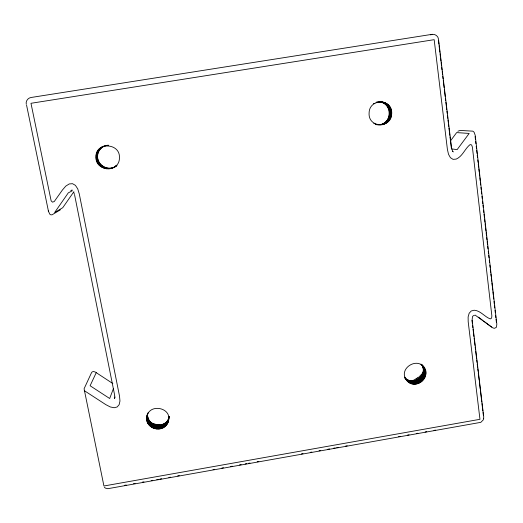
<?xml version="1.0" encoding="UTF-8"?>
<svg xmlns="http://www.w3.org/2000/svg" width="523" height="523" viewBox="0 0 523 523"><rect width="100%" height="100%" fill="white"/><g stroke="black" fill="none" stroke-linecap="round" stroke-linejoin="round"><path stroke-width="0.78" d="M104.404 487.181L105.26 488.057L107.856 488.691L480.814 422.342L483.298 419.851L483.755 417.047L472.125 319.899L472.498 316.611L473.295 315.722L474.446 315.428M377.717 124.84C393.499 125.435 392.701 99.547 376.691 102.083M391.694 113.707C392.773 98.448 369.264 98.063 369.094 113.046C368.074 128.246 391.466 128.625 391.694 113.707L389.4 113.739M95.971 156.965C95.421 141.694 120.283 142.759 119.427 157.632C119.917 172.838 95.179 171.779 95.971 156.965L97.566 156.423C97.389 150.546 102.541 145.257 108.411 145.231L106.967 145.616M404.58 377.456C412.412 386.955 428.775 374.736 421.63 364.596C434.92 374.978 414.523 393.087 405.809 379.155C398.827 367.806 418.158 356.49 424.545 368.257M146.924 416.583C149.29 402.86 172.498 407.639 168.419 421.276C164.235 435.698 141.19 427.821 147.604 413.686M169.177 416.831C167.027 429.233 146.224 426.696 147.623 413.994M167.981 422.525L169.021 416.511M168.419 421.276L169.151 416.406M167.38 423.708L167.988 419.858M167.7 423.127L168.301 419.283M166.621 424.807L167.242 420.95M167.02 424.271L167.635 420.414M165.732 425.814L166.36 421.943M166.196 425.323L166.817 421.46M165.235 426.271L165.876 422.401M164.712 426.703L165.353 422.826M164.163 427.101L164.81 423.218M163.588 427.468L164.242 423.578M162.986 427.801L163.653 423.905M162.47 428.043L163.143 424.146M161.731 428.35L162.411 424.447M161.077 428.566L161.764 424.663M160.411 428.749L161.11 424.839M159.737 428.886L160.437 424.977M159.051 428.984L159.763 425.075M158.358 429.043L159.084 425.134M157.671 429.063L158.397 425.147M156.861 429.03L157.6 425.114M156.285 428.971L157.037 425.062M155.606 428.867L156.364 424.957M154.932 428.716L155.697 424.807M154.265 428.533L155.043 424.624M153.618 428.304L154.396 424.401M152.984 428.043L153.775 424.14M152.37 427.742L153.167 423.846M151.775 427.402L152.579 423.512M151.206 427.036L152.016 423.146M150.663 426.631L151.48 422.741M150.14 426.193L150.97 422.309M149.656 425.722L150.487 421.852M149.199 425.232L150.042 421.361M148.78 424.709L149.624 420.845M148.048 423.597L148.898 419.747M148.395 424.166L149.245 420.309M147.787 423.107L148.643 419.263M147.466 422.407L148.323 418.57M147.041 421.152L147.911 417.328M147.231 421.786L148.094 417.955M146.793 419.858L147.663 416.053M146.898 420.512L147.767 416.694M146.747 417.779L147.623 413.811M146.715 418.544L147.584 414.752M147.519 414.693L148.146 412.595M146.734 419.204L147.604 415.406M483.618 418.727L483.736 418.322M115.112 396.996L114.563 398.513L114.72 395.846M113.399 388.648L109.68 398.506L90.106 385.752L96.232 372.664L112.837 383.549M73.893 191.68L62.74 207.716L54.614 212.56L68.291 192.863L72.364 190.758M450.46 140.942L456.651 132.594L469.17 133.43L457.122 149.643L451.565 148.878M423.434 372.356L419.054 376.939L412.255 381.025M97.566 156.423C97.173 165.719 109.366 171.923 116.511 165.811L115.178 166.471M457.867 131.247L460.155 130.43L472.857 131.162L474.113 132.241L475.211 135.307L496.83 324.123L496.471 327.182L494.653 328.287L493.078 328.013L475.041 315.049M60.374 209.821L52.117 214.77L50.921 214.861L49.862 214.26L48.26 210.906M70.795 190.64L72.128 189.96M112.027 168.236L113.399 167.55M114.596 166.902L115.936 166.236M112.811 167.916L115.335 166.628M110.628 168.648L112.72 167.772M109.908 168.785L111.314 168.092M115.727 166.007L117.054 165.353M109.183 168.877L110.601 168.184M108.457 168.929L109.876 168.236M107.718 168.929L109.15 168.236M106.862 168.877L108.307 168.184M106.254 168.798L107.705 168.105M105.528 168.661L106.986 167.975M104.809 168.484L106.28 167.798M104.103 168.262L105.581 167.576M103.41 167.994L104.901 167.314M102.73 167.687L104.234 167.007M102.077 167.34L103.587 166.667M101.442 166.948L102.959 166.281M100.834 166.523L102.358 165.856M100.253 166.059L101.782 165.399M99.697 165.562L101.24 164.908M99.174 165.026L100.723 164.385M98.684 164.464L100.239 163.83M98.232 163.876L99.795 163.248M97.821 163.261L99.383 162.64M97.441 162.62L99.01 162.006M97.16 162.071L98.736 161.463M430.553 34.891C433.783 33.093 438.209 35.518 438.509 39.199L451.578 148.31L452.761 151.572M96.807 161.28L98.389 160.685M96.559 160.581L98.141 159.999M96.35 159.875L97.938 159.299M96.186 159.155L97.775 158.587M96.069 158.43L97.657 157.868M95.997 157.698L97.592 157.148M96.003 156.109L97.592 155.579M96.062 155.501L97.651 154.985M96.173 154.782L97.762 154.272M96.33 154.069L97.919 153.572M96.539 153.37L98.121 152.879M96.788 152.69L98.37 152.206M97.075 152.023L98.657 151.546M97.409 151.376L98.984 150.912M97.781 150.755L99.357 150.297M98.2 150.16L99.762 149.709M98.651 149.591L100.207 149.153M99.135 149.055L100.691 148.624M99.658 148.552L101.207 148.12M100.213 148.081L101.75 147.663M100.795 147.649L102.325 147.231M101.403 147.251L102.926 146.839M102.037 146.898L104.097 146.231M106.228 145.662L107.686 145.276M103.377 146.309L106.967 145.368M124.67 485.298L126.272 485.011M133.502 483.729L135.111 483.442M142.341 482.16L143.949 481.873M151.18 480.591L152.781 480.304M156.802 479.591L158.41 479.31M160.012 479.022L161.62 478.741M168.851 477.453L170.459 477.172M177.689 475.884L179.297 475.603M213.038 469.615L214.639 469.327M221.87 468.046L223.478 467.758M230.708 466.477L232.317 466.189M239.547 464.908L241.155 464.627M245.169 463.914L246.778 463.626M248.386 463.339L249.987 463.058M257.218 461.77L258.826 461.489M301.405 453.931L303.013 453.644M310.244 452.362L311.845 452.075M319.076 450.793L320.684 450.506M327.914 449.224L329.523 448.943M333.537 448.231L335.145 447.943M336.753 447.655L338.361 447.374M345.585 446.086L347.194 445.805M398.611 436.679L400.219 436.391M407.45 435.11L409.051 434.829M416.282 433.541L417.89 433.26M425.121 431.972L426.729 431.691M433.959 430.403L435.561 430.122M432.011 34.341L31.027 97.494C27.915 97.958 25.555 101.129 26.261 104.247M376.024 102.345L381.666 101.795M380.195 102.077L382.372 101.887M380.77 102.188L382.954 101.998M381.561 102.39L383.758 102.201M382.221 102.613L384.431 102.43M373.415 103.495L374.801 103.384M382.875 102.874L385.085 102.698M383.503 103.181L385.726 103.005M384.111 103.528L386.34 103.358M384.699 103.914L386.935 103.75M385.255 104.339L387.504 104.175M385.876 104.875L388.125 104.724M386.294 105.286L388.55 105.143M386.765 105.809L389.027 105.672M387.203 106.365L389.472 106.234M387.602 106.947L389.877 106.823M387.968 107.555L390.243 107.437M388.295 108.189L390.576 108.078M388.576 108.836L390.864 108.738M388.824 109.503L391.112 109.412M389.027 110.19L391.315 110.105M389.19 110.889L391.479 110.811M389.308 111.595L391.603 111.53M389.38 112.308L391.675 112.249M389.413 113.02L391.707 112.981M389.341 114.459L391.635 114.432M389.243 115.171L391.531 115.158M389.125 115.76L391.413 115.753M388.909 116.577L391.197 116.577M388.681 117.257L390.962 117.27M388.412 117.923L390.688 117.943M388.099 118.577L390.374 118.603M387.752 119.205L390.021 119.244M387.366 119.813L389.628 119.859M386.942 120.395L389.204 120.447M386.412 121.035L388.661 121.101M386 121.473L388.243 121.539M385.484 121.964L387.72 122.036M384.935 122.421L387.164 122.506M384.359 122.846L386.582 122.931M383.764 123.232L385.981 123.323M383.143 123.578L385.353 123.676M382.509 123.886L384.706 123.99M373.716 123.65L375.102 123.716M381.849 124.154L384.039 124.258M381.182 124.376L383.366 124.487M375.664 124.441L377.063 124.507M379.809 124.696L382.673 124.67M381.274 124.899L375.756 124.605L376.325 124.709M159.659 425.114L151.762 423.48M96.618 372.598L93.728 371.513L92.244 371.84L91.551 372.644L84.085 388.772L103.927 485.991L479.964 419.309L468.19 321.73L468.118 316.951L469.144 313.284L471.203 310.989L474.158 310.224C480.663 310.629 484.566 316.873 490.306 318.899L491.613 318.108L491.868 315.905L472.393 147.126L471.609 144.936L470.118 144.57C464.836 148.689 462.678 156.299 456.167 159.11L453.049 159.352L450.44 157.711L448.512 154.298L447.394 149.336L434.162 39.676L30.981 103.293L51.136 200.819L52.496 202.159L54.255 201.532L62.42 190.006L65.8 186.096L69.245 183.939L72.527 183.691L75.417 185.358L77.718 188.829L79.267 193.863L119.538 396.251L119.963 401.023L119.159 404.671L117.178 406.966L114.158 407.744L110.301 406.959L105.862 404.665L84.229 390.603M452.487 151.304L453.441 151.905M478.486 317.134L482.232 319.998M483.474 320.952L491.587 327.156M421.878 364.825L423.421 366.682M420.982 364.126L422.002 365.355M422.264 365.701L425.107 369.415M422.747 366.885L425.336 370.023M422.924 367.492L425.519 370.644M423.068 368.12L425.663 371.271M423.172 368.754L425.761 371.912M423.231 369.395L425.827 372.566M423.251 370.042L425.84 373.213M423.225 370.689L425.82 373.873M423.159 371.33L425.755 374.527M423.055 371.977L425.644 375.174M422.937 372.507L425.526 375.71M422.721 373.239L425.31 376.455M422.492 373.86L425.081 377.076M422.231 374.461L424.807 377.691M421.93 375.05L424.506 378.286M421.388 374.775L422.394 376.05M421.59 375.625L424.16 378.868M421.218 376.174L423.78 379.423M420.812 376.704L423.369 379.96M420.296 377.286L422.852 380.548M419.904 377.684L422.453 380.947M419.407 378.129L421.95 381.404M418.884 378.547L421.42 381.829M417.799 377.913L418.792 379.201M418.335 378.94L420.865 382.221M417.766 379.293L420.289 382.581M416.485 378.815L419.688 382.901M416.57 379.894L419.073 383.189M415.948 380.143L418.446 383.444M415.314 380.352L417.805 383.653M414.667 380.522L417.151 383.823M414.013 380.652L416.491 383.96M413.353 380.744L415.824 384.052M412.693 380.796L415.151 384.104M412.032 380.809L414.484 384.117M411.372 380.777L413.817 384.085M410.725 380.705L413.157 384.013M410.182 380.62L412.614 383.921M409.444 380.45L411.863 383.751M408.823 380.26L411.228 383.562M408.215 380.031L410.614 383.326M407.626 379.763L410.019 383.058M407.051 379.463L409.444 382.758M406.508 379.129L408.888 382.418M405.985 378.757L408.358 382.038M404.567 377.292L407.777 381.561M404.403 377.207L406.94 380.724M73.815 192.418L74.423 194.373M26.562 105.097L48.43 211.161M74.632 195.072L114.7 395.421M438.516 40.912L438.902 44.141M439.091 45.756L439.385 48.175M439.575 49.79L439.869 52.208M440.059 53.823L440.444 57.053M440.641 58.661L440.928 61.086M441.124 62.701L441.51 65.924M441.706 67.539L441.994 69.958M442.19 71.573L442.576 74.802M442.765 76.417L443.059 78.836M443.249 80.45L444.119 87.714M444.315 89.322L445.184 96.585M445.374 98.2L445.668 100.619M445.858 102.233L446.727 109.497M446.923 111.111L447.211 113.53M447.407 115.145L447.793 118.375M447.989 119.989L448.276 122.408M448.473 124.023L448.76 126.442M448.95 128.057L449.342 131.28M449.532 132.894L449.826 135.32M450.015 136.928L450.401 140.157M450.597 141.772L451.369 148.225M471.988 320.344L472.374 323.58M472.57 325.195L472.857 327.62M473.054 329.235L473.923 336.511M474.119 338.126L474.989 345.402M475.185 347.017L475.472 349.442M475.669 351.064L476.538 358.333M476.728 359.955L477.022 362.38M477.218 363.995L477.604 367.231M477.793 368.846L478.087 371.271M478.277 372.886L479.153 380.162M479.343 381.777L480.219 389.053M480.408 390.668L481.768 401.984M481.958 403.606L482.834 410.875M483.023 412.497L483.409 415.726M475.1 136.477L475.472 139.713M475.655 141.334L475.937 143.76M476.211 146.185L476.492 148.61M476.675 150.225L477.048 153.461M477.231 155.083L477.512 157.508M477.787 159.933L478.068 162.359M478.251 163.974L478.623 167.21M478.807 168.831L479.179 172.067M479.362 173.682L479.643 176.107M479.826 177.728L480.199 180.958M480.382 182.579L480.663 185.005M480.938 187.43L481.219 189.856M481.402 191.477L481.676 193.902M481.958 196.328L482.239 198.753M482.513 201.178L482.794 203.604M482.977 205.225L483.252 207.651M483.533 210.076L483.808 212.501M483.997 214.116L484.37 217.352M484.553 218.974L484.926 222.21M485.109 223.824L485.383 226.25M485.573 227.871L485.939 231.101M486.129 232.722L486.501 235.958M486.684 237.573L486.959 239.998M487.148 241.619L487.514 244.849M487.704 246.47L487.979 248.896M488.26 251.321L488.534 253.747M488.724 255.368L488.998 257.793M489.28 260.219L489.554 262.644M489.835 265.069L490.11 267.495M490.299 269.116L490.666 272.352M490.855 273.967L491.13 276.392M491.319 278.014L491.685 281.243M491.875 282.865L492.241 286.101M492.431 287.715L492.705 290.141M492.895 291.762L493.261 294.998M493.451 296.613L493.725 299.038M494.006 301.464L494.281 303.889M494.464 305.51L494.745 307.936M495.026 310.361L495.301 312.787M495.582 315.212L495.856 317.638M496.039 319.259L496.412 322.495"/></g></svg>
